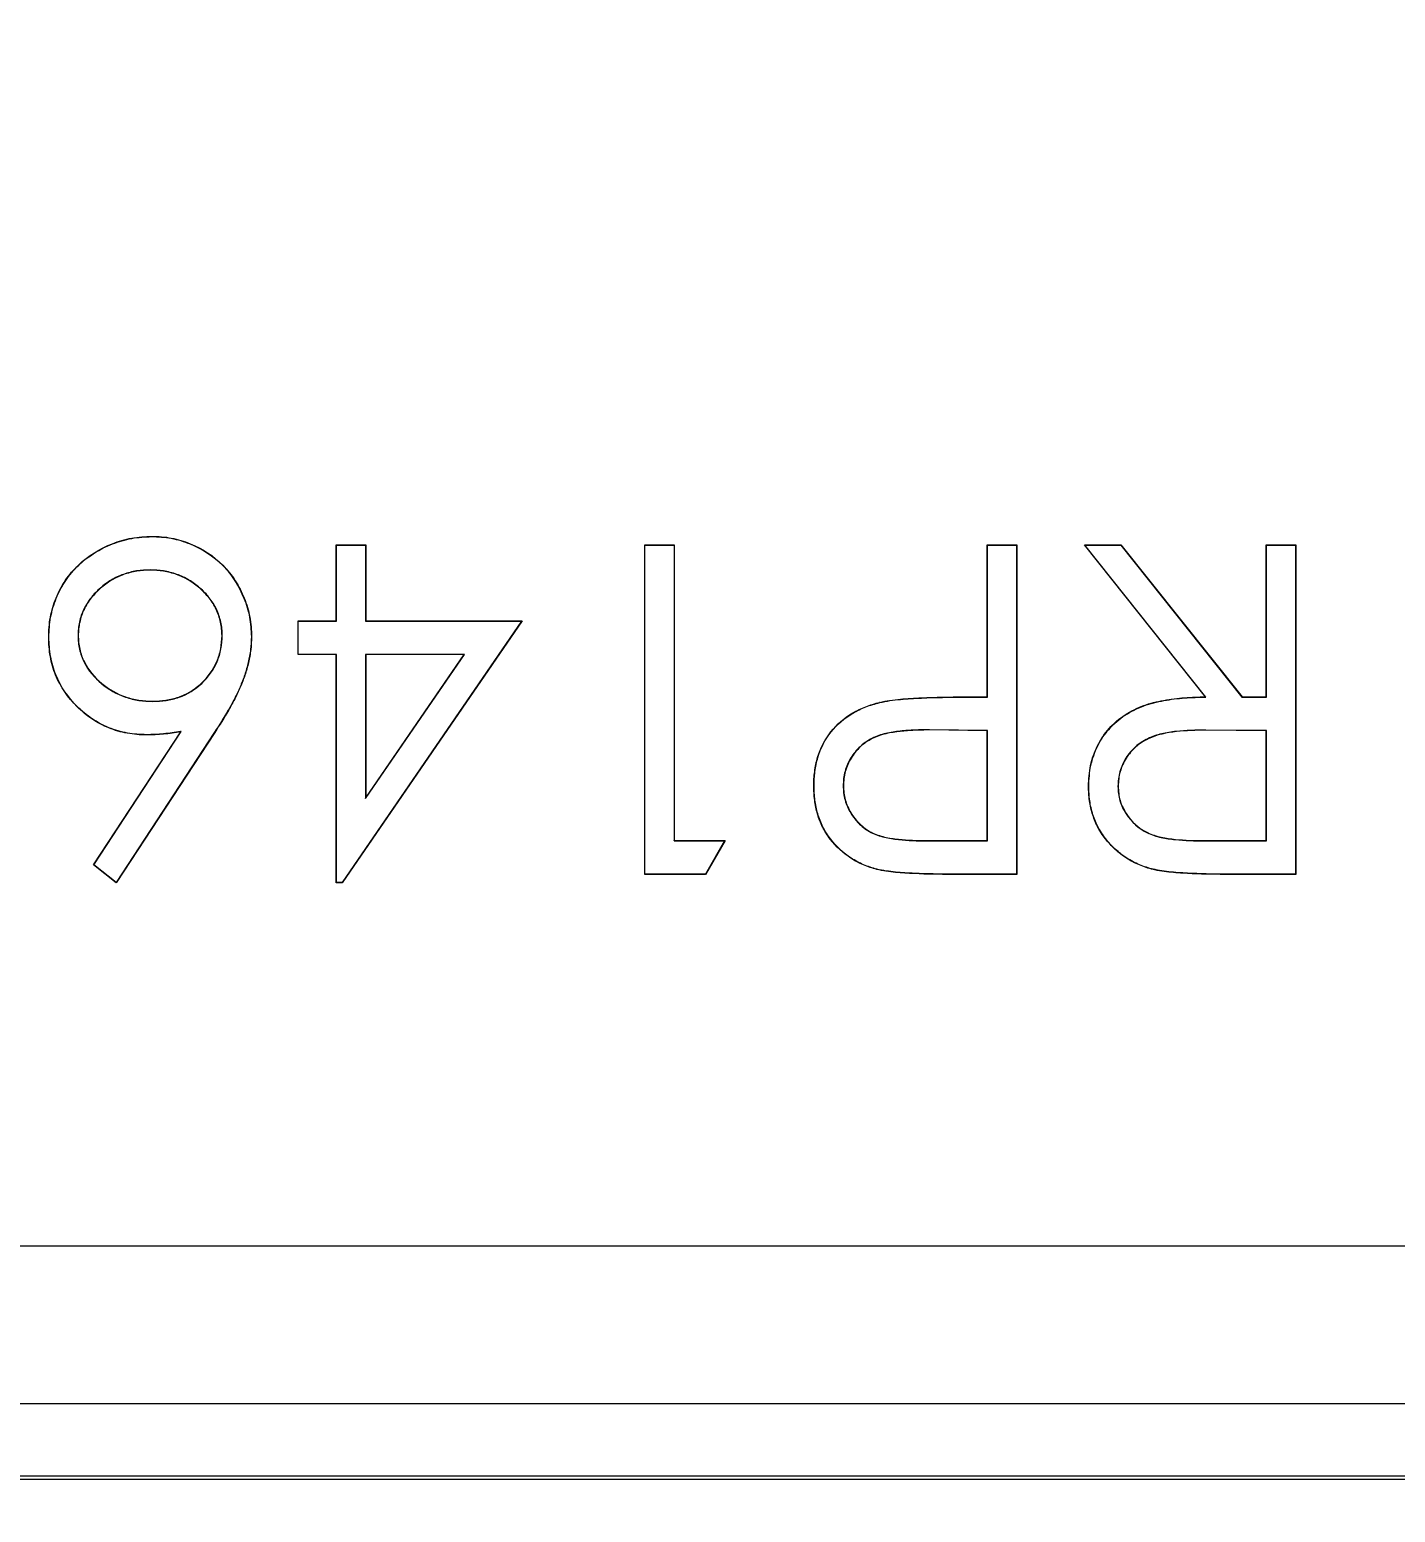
# Model space of a CAD drawing. Header units: millimetres. Extents: x 25 to 1372, y 25 to 1055.
# Drawn here: x 688.66 to 709.37, y 107.01 to 129.51 of the extents above; entities that cross this region are included whole.
import ezdxf

# ---------------------------------------------------------------- set-up
doc = ezdxf.new("R2010")
doc.units = ezdxf.units.MM
doc.header["$LTSCALE"] = 5
for name, color, linetype, lineweight in [('Dimension (ANSI)', 7, 'Continuous', 9), ('Visible (ANSI)', 7, 'Continuous', 9), ('Visible Narrow (ANSI)', 7, 'Continuous', 9)]:
    doc.layers.add(name, color=color, linetype=linetype, lineweight=lineweight)
doc.styles.add('Note Text (ANSI)', font='arial.ttf')
doc.dimstyles.new('Default - mm_inch (ANSI)', dxfattribs={"dimscale": 5, "dimtxt": 1.7, "dimasz": 2, "dimexe": 3.175, "dimexo": 1, "dimgap": 0.8, "dimtad": 0, "dimtih": 1, "dimtoh": 1, "dimrnd": 1e-08, "dimzin": 4, "dimdsep": 46, "dimtxsty": 'Note Text (ANSI)', "dimblk": 'Filled-1', "dimcen": 0.09, "dimdle": 10, "dimclrd": 256, "dimclre": 256, "dimclrt": 256, "dimadec": 1, "dimazin": 0, "dimtfac": 1.176471, "dimtofl": 0, "dimtmove": 0, "dimatfit": 3, "dimfxl": 0, "dimtolj": 1, "dimtzin": 0, "dimlwd": -1, "dimlwe": -1, "dimarcsym": 0})

# ---------------------------------------------------------------- blocks, each defined once
blk = doc.blocks.new('Filled-1')
at = {"color": 0}
for p, q in [((0, 0), (-1, 0.15)), ((-1, 0.15), (-1, -0.15)), ((-1, 0), (0, 0)), ((-1, -0.15), (0, 0))]:
    blk.add_line(p, q, dxfattribs=at)
at = {"color": 0, "flags": 128}
blk.add_lwpolyline([(-1, -0.15), (0, 0), (-1, 0.15), (-1, -0.15)], dxfattribs=at)
at = {"color": 0}
blk.add_solid([(-1, -0.15), (0, 0), (-1, 0.15), (-1, -0.15)], dxfattribs=at)
blk = doc.blocks.new('*D37')
at = {"layer": 'Defpoints', "color": 0, "transparency": 16777216}
for p in [(592.946, 158.015), (752.946, 158.015), (592.946, 85.288)]:
    blk.add_point(p, dxfattribs=at)
at = {"layer": 'Dimension (ANSI)', "transparency": 16777216}
for p, q in [((592.946, 153.015), (592.946, 69.413)), ((752.946, 153.015), (752.946, 69.413)), ((602.946, 85.288), (630.395, 85.288)), ((742.946, 85.288), (677.445, 85.288))]:
    blk.add_line(p, q, dxfattribs=at)
at = {"layer": 'Dimension (ANSI)', "transparency": 16777216, "xscale": 10, "yscale": 10, "zscale": 10, "rotation": 180}
blk.add_blockref('Filled-1', (592.946, 85.288), dxfattribs=at)
at = {"layer": 'Dimension (ANSI)', "transparency": 16777216, "xscale": 10, "yscale": 10, "zscale": 10}
blk.add_blockref('Filled-1', (752.946, 85.288), dxfattribs=at)
at = {"layer": 'Dimension (ANSI)', "transparency": 16777216, "char_height": 8.5, "attachment_point": 5, "style": 'Note Text (ANSI)'}
for s, insert in [('\\A1; 160.00', (653.92, 93.628)), ('\\A1;[6.30]', (653.92, 75.841))]:
    blk.add_mtext(s, dxfattribs=dict(at, insert=insert))

msp = doc.modelspace()

# ---------------------------------------------------------------- linework, layer by layer
at = {"layer": 'Visible (ANSI)'}
for p, q in [((690.51, 121.815), (690.51, 121.818)), ((693.307, 120.536), (693.307, 121.69)), ((693.307, 121.69), (693.755, 121.69)), ((693.31, 121.687), (693.307, 121.69)), ((693.31, 121.687), (693.752, 121.687)), ((693.31, 120.533), (693.31, 121.687)), ((693.752, 121.687), (693.755, 121.69)), ((693.752, 121.687), (693.752, 120.533)), ((693.755, 121.69), (693.755, 120.536)), ((697.986, 116.69), (697.986, 121.69)), ((697.986, 121.69), (698.435, 121.69)), ((697.989, 121.687), (697.986, 121.69)), ((697.989, 121.687), (698.431, 121.687)), ((697.989, 116.694), (697.989, 121.687)), ((698.431, 121.687), (698.435, 121.69)), ((698.431, 121.687), (698.431, 117.2)), ((698.435, 121.69), (698.435, 117.203)), ((703.178, 121.69), (703.627, 121.69)), ((703.178, 119.383), (703.178, 121.69)), ((703.182, 121.687), (703.178, 121.69)), ((703.182, 121.687), (703.624, 121.687)), ((703.182, 119.379), (703.182, 121.687)), ((703.624, 121.687), (703.627, 121.69)), ((703.624, 121.687), (703.624, 116.694)), ((703.627, 121.69), (703.627, 116.69)), ((706.49, 119.383), (704.653, 121.69)), ((704.653, 121.69), (705.208, 121.69)), ((704.66, 121.687), (704.653, 121.69)), ((704.66, 121.687), (705.206, 121.687)), ((706.497, 119.379), (704.66, 121.687)), ((705.206, 121.687), (705.208, 121.69)), ((705.206, 121.687), (707.043, 119.379)), ((705.208, 121.69), (707.044, 119.383)), ((707.409, 121.69), (707.858, 121.69)), ((707.409, 119.383), (707.409, 121.69)), ((707.413, 121.687), (707.409, 121.69)), ((707.413, 121.687), (707.854, 121.687)), ((707.413, 119.379), (707.413, 121.687)), ((707.854, 121.687), (707.858, 121.69)), ((707.854, 121.687), (707.854, 116.694)), ((707.858, 121.69), (707.858, 116.69)), ((690.486, 121.309), (690.486, 121.306)), ((692.73, 120.024), (692.73, 120.536)), ((692.73, 120.536), (693.307, 120.536)), ((692.733, 120.533), (692.73, 120.536)), ((692.733, 120.533), (693.31, 120.533)), ((692.733, 120.027), (692.733, 120.533)), ((693.31, 120.533), (693.307, 120.536)), ((696.12, 120.533), (693.396, 116.566)), ((696.127, 120.536), (693.398, 116.562)), ((693.752, 120.533), (693.755, 120.536)), ((693.752, 120.533), (696.12, 120.533)), ((693.755, 120.536), (696.127, 120.536)), ((696.12, 120.533), (696.127, 120.536)), ((688.951, 120.287), (688.948, 120.287)), ((689.393, 120.314), (689.396, 120.314)), ((691.579, 120.314), (691.576, 120.314)), ((692.021, 120.296), (692.024, 120.296)), ((692.733, 120.027), (692.73, 120.024)), ((693.307, 120.024), (692.73, 120.024)), ((693.31, 120.027), (692.733, 120.027)), ((693.31, 120.027), (693.307, 120.024)), ((693.307, 116.562), (693.307, 120.024)), ((693.31, 116.566), (693.31, 120.027)), ((693.752, 117.841), (695.252, 120.027)), ((693.752, 120.027), (693.755, 120.024)), ((693.752, 120.027), (693.752, 117.841)), ((695.252, 120.027), (693.752, 120.027)), ((693.755, 117.852), (695.246, 120.024)), ((695.246, 120.024), (693.755, 120.024)), ((693.755, 120.024), (693.755, 117.852)), ((695.252, 120.027), (695.246, 120.024)), ((690.525, 119.315), (690.525, 119.318)), ((701.549, 119.297), (701.548, 119.3)), ((702.821, 119.383), (703.178, 119.383)), ((702.821, 119.379), (703.182, 119.379)), ((703.182, 119.379), (703.178, 119.383)), ((706.497, 119.379), (706.49, 119.383)), ((707.043, 119.379), (707.044, 119.383)), ((707.043, 119.379), (707.413, 119.379)), ((707.044, 119.383), (707.409, 119.383)), ((707.413, 119.379), (707.409, 119.383)), ((689.628, 116.833), (690.949, 118.854)), ((689.632, 116.834), (690.956, 118.858)), ((691.463, 118.846), (689.972, 116.567)), ((691.466, 118.844), (689.973, 116.562)), ((690.431, 118.809), (690.431, 118.806)), ((690.956, 118.858), (690.949, 118.854)), ((703.182, 118.873), (702.303, 118.884)), ((702.303, 118.884), (702.303, 118.881)), ((703.178, 118.87), (702.303, 118.881)), ((703.182, 118.873), (703.178, 118.87)), ((703.178, 117.203), (703.178, 118.87)), ((703.182, 117.2), (703.182, 118.873)), ((707.413, 118.873), (706.494, 118.88)), ((707.409, 118.87), (706.494, 118.877)), ((707.413, 118.873), (707.409, 118.87)), ((707.409, 117.203), (707.409, 118.87)), ((707.413, 117.2), (707.413, 118.873)), ((700.554, 118.031), (700.55, 118.031)), ((700.995, 118.033), (700.999, 118.033)), ((704.72, 118.027), (704.717, 118.027)), ((705.162, 118.026), (705.165, 118.026)), ((693.752, 117.841), (693.755, 117.852)), ((698.431, 117.2), (698.435, 117.203)), ((698.431, 117.2), (699.198, 117.2)), ((698.435, 117.203), (699.204, 117.203)), ((699.198, 117.2), (698.908, 116.694)), ((699.204, 117.203), (698.91, 116.69)), ((699.198, 117.2), (699.204, 117.203)), ((702.264, 117.203), (703.178, 117.203)), ((702.264, 117.2), (703.182, 117.2)), ((703.182, 117.2), (703.178, 117.203)), ((706.472, 117.203), (707.409, 117.203)), ((706.472, 117.2), (707.413, 117.2)), ((707.413, 117.2), (707.409, 117.203)), ((689.632, 116.834), (689.628, 116.833)), ((689.973, 116.562), (689.628, 116.833)), ((689.972, 116.567), (689.632, 116.834)), ((701.508, 116.769), (701.508, 116.765)), ((705.725, 116.762), (705.724, 116.758)), ((689.972, 116.567), (689.973, 116.562)), ((693.31, 116.566), (693.307, 116.562)), ((693.398, 116.562), (693.307, 116.562)), ((693.396, 116.566), (693.31, 116.566)), ((693.396, 116.566), (693.398, 116.562)), ((697.989, 116.694), (697.986, 116.69)), ((698.91, 116.69), (697.986, 116.69)), ((698.908, 116.694), (697.989, 116.694)), ((698.908, 116.694), (698.91, 116.69)), ((703.624, 116.694), (702.646, 116.694)), ((703.627, 116.69), (702.646, 116.69)), ((703.624, 116.694), (703.627, 116.69)), ((707.854, 116.694), (706.857, 116.694)), ((707.858, 116.69), (706.857, 116.69)), ((707.854, 116.694), (707.858, 116.69)), ((578.286, 111.055), (767.607, 111.055)), ((578.246, 108.663), (767.646, 108.663)), ((578.246, 107.567), (767.646, 107.567)), ((578.246, 107.515), (767.646, 107.515))]:
    msp.add_line(p, q, dxfattribs=at)
for points, knots in [([(688.948, 120.287), (688.949, 120.338), (688.95, 120.389), (688.958, 120.49), (688.964, 120.541), (688.993, 120.69), (689.021, 120.789), (689.098, 120.977), (689.146, 121.067), (689.26, 121.236), (689.327, 121.313), (689.548, 121.524), (689.724, 121.633), (690.008, 121.744), (690.106, 121.773), (690.307, 121.81), (690.408, 121.815), (690.51, 121.818)], [0, 0, 0, 0, 0.000152076, 0.000152076, 0.000304152, 0.000304152, 0.000608305, 0.000608305, 0.000912457, 0.000912457, 0.00121661, 0.00121661, 0.001824914, 0.001824914, 0.002129067, 0.002129067, 0.002433219, 0.002433219, 0.002433219, 0.002433219]), ([(688.951, 120.287), (688.952, 120.338), (688.954, 120.389), (688.961, 120.49), (688.968, 120.54), (688.996, 120.69), (689.024, 120.788), (689.101, 120.976), (689.149, 121.066), (689.263, 121.234), (689.329, 121.311), (689.55, 121.521), (689.726, 121.63), (690.009, 121.741), (690.107, 121.769), (690.307, 121.806), (690.408, 121.811), (690.51, 121.815)], [0, 0, 0, 0, 0.000151639, 0.000151639, 0.000303376, 0.000303376, 0.00060685, 0.00060685, 0.000910324, 0.000910324, 0.001213798, 0.001213798, 0.001820746, 0.001820746, 0.002124219, 0.002124219, 0.002427575, 0.002427575, 0.002427575, 0.002427575]), ([(690.51, 121.818), (690.56, 121.817), (690.61, 121.815), (690.709, 121.808), (690.758, 121.801), (690.905, 121.773), (691.001, 121.744), (691.279, 121.632), (691.449, 121.521), (691.659, 121.308), (691.722, 121.23), (691.829, 121.062), (691.874, 120.972), (691.949, 120.787), (691.978, 120.691), (692.015, 120.495), (692.021, 120.396), (692.024, 120.296)], [0, 0, 0, 0, 0.00014886, 0.00014886, 0.000297719, 0.000297719, 0.000595439, 0.000595439, 0.001190877, 0.001190877, 0.001488597, 0.001488597, 0.001786316, 0.001786316, 0.002084036, 0.002084036, 0.002381755, 0.002381755, 0.002381755, 0.002381755]), ([(690.51, 121.815), (690.56, 121.813), (690.61, 121.812), (690.709, 121.804), (690.758, 121.798), (690.905, 121.77), (691, 121.741), (691.277, 121.629), (691.447, 121.518), (691.657, 121.306), (691.719, 121.228), (691.826, 121.06), (691.871, 120.971), (691.946, 120.786), (691.975, 120.691), (692.012, 120.495), (692.017, 120.396), (692.021, 120.296)], [0, 0, 0, 0, 0.000148405, 0.000148405, 0.000296929, 0.000296929, 0.000593976, 0.000593976, 0.00118807, 0.00118807, 0.001485118, 0.001485118, 0.001782165, 0.001782165, 0.002079212, 0.002079212, 0.002376134, 0.002376134, 0.002376134, 0.002376134]), ([(690.486, 121.309), (690.486, 121.309), (690.486, 121.309), (690.486, 121.309), (690.418, 121.307), (690.349, 121.304), (690.214, 121.283), (690.147, 121.265), (690.018, 121.219), (689.956, 121.19), (689.838, 121.12), (689.783, 121.079), (689.68, 120.989), (689.632, 120.94), (689.547, 120.832), (689.51, 120.774), (689.451, 120.65), (689.429, 120.585), (689.407, 120.485), (689.401, 120.451), (689.395, 120.382), (689.394, 120.348), (689.393, 120.314), (689.393, 120.314), (689.393, 120.314), (689.393, 120.314)], [0, 0, 0, 0, 0.000000103, 0.000000103, 0.000000103, 0.000203473, 0.000203473, 0.000406844, 0.000406844, 0.000610214, 0.000610214, 0.000813585, 0.000813585, 0.001016955, 0.001016955, 0.001220326, 0.001220326, 0.001423696, 0.001423696, 0.001525381, 0.001525381, 0.001627067, 0.001627067, 0.001627067, 0.001627153, 0.001627153, 0.001627153, 0.001627153]), ([(690.486, 121.306), (690.418, 121.304), (690.349, 121.301), (690.215, 121.279), (690.148, 121.262), (690.02, 121.216), (689.957, 121.187), (689.84, 121.117), (689.785, 121.076), (689.682, 120.986), (689.634, 120.938), (689.55, 120.83), (689.513, 120.772), (689.454, 120.649), (689.432, 120.584), (689.41, 120.484), (689.405, 120.45), (689.398, 120.382), (689.397, 120.348), (689.396, 120.314)], [0, 0, 0, 0, 0.000202694, 0.000202694, 0.000405388, 0.000405388, 0.000608082, 0.000608082, 0.000810776, 0.000810776, 0.00101347, 0.00101347, 0.001216164, 0.001216164, 0.001418857, 0.001418857, 0.001520204, 0.001520204, 0.001621551, 0.001621551, 0.001621551, 0.001621551]), ([(691.579, 120.314), (691.579, 120.314), (691.579, 120.314), (691.579, 120.314), (691.578, 120.348), (691.577, 120.383), (691.571, 120.451), (691.565, 120.485), (691.543, 120.585), (691.52, 120.65), (691.477, 120.743), (691.461, 120.774), (691.424, 120.831), (691.403, 120.859), (691.341, 120.94), (691.293, 120.989), (691.189, 121.079), (691.134, 121.12), (691.016, 121.19), (690.954, 121.219), (690.825, 121.265), (690.758, 121.283), (690.623, 121.304), (690.554, 121.307), (690.486, 121.309), (690.486, 121.309), (690.486, 121.309), (690.486, 121.309)], [0, 0, 0, 0, 0.000000102, 0.000000102, 0.000000102, 0.000101992, 0.000101992, 0.000203881, 0.000203881, 0.000407661, 0.000407661, 0.000509551, 0.000509551, 0.000611441, 0.000611441, 0.00081522, 0.00081522, 0.001019, 0.001019, 0.001222779, 0.001222779, 0.001426559, 0.001426559, 0.001630338, 0.001630338, 0.001630338, 0.001630441, 0.001630441, 0.001630441, 0.001630441]), ([(691.576, 120.314), (691.575, 120.348), (691.574, 120.382), (691.567, 120.45), (691.562, 120.484), (691.54, 120.584), (691.517, 120.649), (691.474, 120.742), (691.458, 120.772), (691.421, 120.829), (691.401, 120.857), (691.338, 120.938), (691.29, 120.987), (691.187, 121.076), (691.132, 121.117), (691.015, 121.187), (690.952, 121.216), (690.824, 121.262), (690.757, 121.279), (690.623, 121.301), (690.554, 121.304), (690.486, 121.306)], [0, 0, 0, 0, 0.000101564, 0.000101564, 0.000203129, 0.000203129, 0.000406258, 0.000406258, 0.000507822, 0.000507822, 0.000609386, 0.000609386, 0.000812515, 0.000812515, 0.001015644, 0.001015644, 0.001218773, 0.001218773, 0.001421902, 0.001421902, 0.00162503, 0.00162503, 0.00162503, 0.00162503]), ([(690.431, 118.806), (690.382, 118.807), (690.334, 118.808), (690.237, 118.816), (690.188, 118.823), (690.044, 118.849), (689.95, 118.875), (689.77, 118.949), (689.683, 118.994), (689.522, 119.103), (689.447, 119.166), (689.239, 119.372), (689.126, 119.535), (689.017, 119.806), (688.99, 119.9), (688.964, 120.044), (688.958, 120.093), (688.95, 120.19), (688.949, 120.238), (688.948, 120.287)], [0, 0, 0, 0, 0.000145475, 0.000145475, 0.000290949, 0.000290949, 0.000581899, 0.000581899, 0.000872848, 0.000872848, 0.001163798, 0.001163798, 0.001745697, 0.001745697, 0.002036646, 0.002036646, 0.002182121, 0.002182121, 0.002327596, 0.002327596, 0.002327596, 0.002327596]), ([(690.431, 118.809), (690.382, 118.81), (690.334, 118.812), (690.237, 118.819), (690.189, 118.826), (690.045, 118.852), (689.951, 118.878), (689.771, 118.952), (689.685, 118.997), (689.524, 119.106), (689.449, 119.169), (689.242, 119.374), (689.129, 119.537), (689.02, 119.807), (688.994, 119.901), (688.967, 120.045), (688.961, 120.093), (688.954, 120.19), (688.952, 120.238), (688.951, 120.287)], [0, 0, 0, 0, 0.000145045, 0.000145045, 0.000290182, 0.000290182, 0.000580455, 0.000580455, 0.000870728, 0.000870728, 0.001161001, 0.001161001, 0.001741548, 0.001741548, 0.002031821, 0.002031821, 0.002176958, 0.002176958, 0.002321997, 0.002321997, 0.002321997, 0.002321997]), ([(689.393, 120.314), (689.393, 120.314), (689.393, 120.314), (689.393, 120.314), (689.394, 120.279), (689.394, 120.244), (689.402, 120.174), (689.408, 120.14), (689.431, 120.037), (689.454, 119.971), (689.549, 119.783), (689.642, 119.675), (689.857, 119.496), (689.98, 119.424), (690.179, 119.358), (690.247, 119.341), (690.385, 119.32), (690.455, 119.317), (690.525, 119.315), (690.525, 119.315), (690.525, 119.315), (690.525, 119.315)], [0, 0, 0, 0, 0.000000086, 0.000000086, 0.000000086, 0.000104368, 0.000104368, 0.000208649, 0.000208649, 0.000417212, 0.000417212, 0.000834337, 0.000834337, 0.001251463, 0.001251463, 0.001460025, 0.001460025, 0.001668588, 0.001668588, 0.001668588, 0.00166869, 0.00166869, 0.00166869, 0.00166869]), ([(689.396, 120.314), (689.397, 120.279), (689.398, 120.244), (689.405, 120.175), (689.411, 120.141), (689.434, 120.038), (689.457, 119.972), (689.552, 119.785), (689.644, 119.677), (689.859, 119.499), (689.981, 119.427), (690.18, 119.361), (690.248, 119.344), (690.386, 119.323), (690.455, 119.32), (690.525, 119.318)], [0, 0, 0, 0, 0.000103953, 0.000103953, 0.000207905, 0.000207905, 0.00041581, 0.00041581, 0.000831621, 0.000831621, 0.001247431, 0.001247431, 0.001455337, 0.001455337, 0.001663242, 0.001663242, 0.001663242, 0.001663242]), ([(690.525, 119.315), (690.525, 119.315), (690.525, 119.315), (690.525, 119.315), (690.592, 119.317), (690.66, 119.32), (690.794, 119.34), (690.86, 119.356), (691.052, 119.422), (691.17, 119.496), (691.367, 119.681), (691.448, 119.794), (691.528, 119.98), (691.548, 120.045), (691.573, 120.179), (691.577, 120.247), (691.579, 120.314), (691.579, 120.314), (691.579, 120.314), (691.579, 120.314)], [0, 0, 0, 0, 0.000000101, 0.000000101, 0.000000101, 0.000200367, 0.000200367, 0.000400633, 0.000400633, 0.000801165, 0.000801165, 0.001201697, 0.001201697, 0.001401963, 0.001401963, 0.001602229, 0.001602229, 0.001602229, 0.001602331, 0.001602331, 0.001602331, 0.001602331]), ([(690.525, 119.318), (690.592, 119.32), (690.66, 119.323), (690.791, 119.343), (690.856, 119.359), (690.983, 119.402), (691.046, 119.431), (691.161, 119.502), (691.214, 119.543), (691.363, 119.682), (691.444, 119.794), (691.524, 119.98), (691.544, 120.044), (691.57, 120.177), (691.574, 120.246), (691.576, 120.314)], [0, 0, 0, 0, 0.000199583, 0.000199583, 0.000399165, 0.000399165, 0.000598748, 0.000598748, 0.000798331, 0.000798331, 0.001197496, 0.001197496, 0.001397079, 0.001397079, 0.001596662, 0.001596662, 0.001596662, 0.001596662]), ([(692.021, 120.296), (692.019, 120.23), (692.016, 120.165), (692.001, 120.034), (691.988, 119.97), (691.959, 119.842), (691.941, 119.778), (691.9, 119.654), (691.875, 119.593), (691.824, 119.471), (691.795, 119.413), (691.735, 119.295), (691.704, 119.238), (691.605, 119.067), (691.534, 118.956), (691.463, 118.846)], [0, 0, 0, 0, 0.000196193, 0.000196193, 0.000392511, 0.000392511, 0.000588829, 0.000588829, 0.000785147, 0.000785147, 0.000981465, 0.000981465, 0.001177783, 0.001177783, 0.001570419, 0.001570419, 0.001570419, 0.001570419]), ([(692.024, 120.296), (692.022, 120.23), (692.02, 120.164), (692.004, 120.034), (691.992, 119.969), (691.962, 119.841), (691.944, 119.777), (691.903, 119.652), (691.878, 119.591), (691.827, 119.47), (691.798, 119.411), (691.738, 119.294), (691.707, 119.236), (691.608, 119.065), (691.537, 118.954), (691.466, 118.844)], [0, 0, 0, 0, 0.000196558, 0.000196558, 0.000393117, 0.000393117, 0.000589675, 0.000589675, 0.000786234, 0.000786234, 0.000982792, 0.000982792, 0.00117935, 0.00117935, 0.001572467, 0.001572467, 0.001572467, 0.001572467]), ([(700.55, 118.031), (700.551, 118.068), (700.551, 118.105), (700.555, 118.178), (700.559, 118.214), (700.574, 118.323), (700.587, 118.395), (700.651, 118.606), (700.718, 118.739), (700.901, 118.968), (701.014, 119.066), (701.204, 119.176), (701.27, 119.208), (701.406, 119.261), (701.477, 119.281), (701.548, 119.3)], [0, 0, 0, 0, 0.000109039, 0.000109039, 0.000218077, 0.000218077, 0.000436154, 0.000436154, 0.000872308, 0.000872308, 0.001308462, 0.001308462, 0.001526539, 0.001526539, 0.001744616, 0.001744616, 0.001744616, 0.001744616]), ([(700.554, 118.031), (700.554, 118.068), (700.555, 118.105), (700.559, 118.177), (700.563, 118.214), (700.577, 118.323), (700.591, 118.395), (700.654, 118.604), (700.721, 118.737), (700.903, 118.966), (701.016, 119.063), (701.205, 119.173), (701.271, 119.205), (701.407, 119.258), (701.478, 119.278), (701.549, 119.297)], [0, 0, 0, 0, 0.000108695, 0.000108695, 0.000217444, 0.000217444, 0.00043494, 0.00043494, 0.000869934, 0.000869934, 0.001304927, 0.001304927, 0.001522424, 0.001522424, 0.001739828, 0.001739828, 0.001739828, 0.001739828]), ([(701.548, 119.3), (701.6, 119.311), (701.652, 119.322), (701.757, 119.337), (701.81, 119.343), (701.969, 119.358), (702.076, 119.364), (702.395, 119.38), (702.608, 119.382), (702.821, 119.383)], [0, 0, 0, 0, 0.000159475, 0.000159475, 0.000318949, 0.000318949, 0.000637898, 0.000637898, 0.001275797, 0.001275797, 0.001275797, 0.001275797]), ([(701.549, 119.297), (701.601, 119.308), (701.653, 119.319), (701.758, 119.334), (701.811, 119.34), (701.97, 119.355), (702.076, 119.361), (702.395, 119.376), (702.608, 119.379), (702.821, 119.379)], [0, 0, 0, 0, 0.000159291, 0.000159291, 0.000318675, 0.000318675, 0.000637443, 0.000637443, 0.001274978, 0.001274978, 0.001274978, 0.001274978]), ([(704.717, 118.027), (704.718, 118.08), (704.72, 118.133), (704.729, 118.238), (704.737, 118.291), (704.771, 118.446), (704.806, 118.546), (704.9, 118.735), (704.959, 118.824), (705.1, 118.982), (705.181, 119.051), (705.358, 119.166), (705.454, 119.214), (705.603, 119.268), (705.653, 119.284), (705.755, 119.31), (705.807, 119.321), (705.963, 119.35), (706.068, 119.363), (706.278, 119.379), (706.384, 119.381), (706.49, 119.383)], [0, 0, 0, 0, 0.000157399, 0.000157399, 0.000314798, 0.000314798, 0.000629596, 0.000629596, 0.000944394, 0.000944394, 0.001259192, 0.001259192, 0.00157399, 0.00157399, 0.00173139, 0.00173139, 0.001888789, 0.001888789, 0.002203587, 0.002203587, 0.002518385, 0.002518385, 0.002518385, 0.002518385]), ([(704.72, 118.027), (704.722, 118.08), (704.724, 118.133), (704.733, 118.238), (704.74, 118.29), (704.774, 118.445), (704.809, 118.545), (704.903, 118.734), (704.962, 118.822), (705.102, 118.979), (705.183, 119.048), (705.36, 119.163), (705.455, 119.21), (705.604, 119.265), (705.654, 119.281), (705.756, 119.307), (705.808, 119.318), (705.963, 119.347), (706.068, 119.359), (706.279, 119.375), (706.384, 119.378), (706.49, 119.379), (706.492, 119.379), (706.494, 119.379), (706.497, 119.379)], [0, 0, 0, 0, 0.000156976, 0.000156976, 0.000314036, 0.000314036, 0.000628156, 0.000628156, 0.000942276, 0.000942276, 0.001256396, 0.001256396, 0.001570516, 0.001570516, 0.001727576, 0.001727576, 0.001884636, 0.001884636, 0.002198756, 0.002198756, 0.002512876, 0.002512876, 0.002512876, 0.002519948, 0.002519948, 0.002519948, 0.002519948]), ([(690.956, 118.858), (690.953, 118.858), (690.951, 118.858), (690.948, 118.857), (690.862, 118.843), (690.777, 118.83), (690.604, 118.814), (690.518, 118.811), (690.431, 118.809)], [0, 0, 0, 0, 0.0000078705, 0.0000078705, 0.0000078705, 0.0002679921, 0.0002679921, 0.0005280216, 0.0005280216, 0.0005280216, 0.0005280216]), ([(690.949, 118.854), (690.863, 118.84), (690.777, 118.826), (690.605, 118.81), (690.518, 118.808), (690.431, 118.806)], [0, 0, 0, 0, 0.0002602199, 0.0002602199, 0.0005204397, 0.0005204397, 0.0005204397, 0.0005204397]), ([(702.303, 118.884), (702.303, 118.884), (702.303, 118.884), (702.303, 118.884), (702.303, 118.884), (702.303, 118.884), (702.303, 118.884), (702.229, 118.884), (702.155, 118.883), (702.008, 118.876), (701.935, 118.872), (701.825, 118.859), (701.788, 118.854), (701.715, 118.843), (701.679, 118.836), (701.571, 118.81), (701.501, 118.787), (701.369, 118.72), (701.306, 118.678), (701.198, 118.577), (701.151, 118.519), (701.074, 118.393), (701.043, 118.324), (701.014, 118.217), (701.007, 118.181), (700.999, 118.107), (700.997, 118.07), (700.995, 118.034), (700.995, 118.033), (700.995, 118.033), (700.995, 118.033)], [0, 0, 0, 0, 0.000000011, 0.000000011, 0.000000011, 0.000000021, 0.000000021, 0.000000021, 0.000220992, 0.000220992, 0.000441962, 0.000441962, 0.000552447, 0.000552447, 0.000662933, 0.000662933, 0.000883903, 0.000883903, 0.001104874, 0.001104874, 0.001325844, 0.001325844, 0.001546815, 0.001546815, 0.0016573, 0.0016573, 0.001767785, 0.001767785, 0.001767785, 0.00176794, 0.00176794, 0.00176794, 0.00176794]), ([(702.303, 118.881), (702.229, 118.881), (702.156, 118.88), (702.008, 118.872), (701.935, 118.868), (701.825, 118.856), (701.789, 118.851), (701.716, 118.839), (701.68, 118.833), (701.572, 118.807), (701.502, 118.784), (701.37, 118.717), (701.308, 118.676), (701.201, 118.574), (701.154, 118.517), (701.077, 118.391), (701.047, 118.323), (701.017, 118.216), (701.01, 118.18), (701.002, 118.107), (701, 118.07), (700.999, 118.033)], [0, 0, 0, 0, 0.000220304, 0.000220304, 0.000440607, 0.000440607, 0.000550759, 0.000550759, 0.000660911, 0.000660911, 0.000881214, 0.000881214, 0.001101518, 0.001101518, 0.001321822, 0.001321822, 0.001542125, 0.001542125, 0.001652277, 0.001652277, 0.001762429, 0.001762429, 0.001762429, 0.001762429]), ([(706.494, 118.88), (706.494, 118.88), (706.494, 118.88), (706.345, 118.88), (706.195, 118.875), (705.973, 118.851), (705.899, 118.839), (705.753, 118.805), (705.682, 118.781), (705.547, 118.715), (705.483, 118.675), (705.372, 118.575), (705.323, 118.516), (705.243, 118.39), (705.213, 118.321), (705.182, 118.212), (705.174, 118.176), (705.165, 118.101), (705.164, 118.064), (705.162, 118.027), (705.162, 118.026), (705.162, 118.026), (705.162, 118.026)], [0.000000006, 0.000000006, 0.000000006, 0.000000006, 0.000000013, 0.000000013, 0.000447604, 0.000447604, 0.0006714, 0.0006714, 0.000895196, 0.000895196, 0.001118992, 0.001118992, 0.001342788, 0.001342788, 0.001566584, 0.001566584, 0.001678482, 0.001678482, 0.00179038, 0.00179038, 0.00179038, 0.001790525, 0.001790525, 0.001790525, 0.001790525]), ([(706.494, 118.877), (706.345, 118.877), (706.196, 118.872), (705.9, 118.839), (705.753, 118.812), (705.551, 118.713), (705.488, 118.674), (705.376, 118.574), (705.327, 118.516), (705.247, 118.39), (705.216, 118.321), (705.175, 118.178), (705.169, 118.102), (705.165, 118.026)], [0, 0, 0, 0, 0.000446252, 0.000446252, 0.000892504, 0.000892504, 0.00111563, 0.00111563, 0.001338756, 0.001338756, 0.001561883, 0.001561883, 0.001785009, 0.001785009, 0.001785009, 0.001785009]), ([(701.508, 116.765), (701.473, 116.775), (701.438, 116.784), (701.37, 116.807), (701.337, 116.819), (701.238, 116.862), (701.174, 116.895), (700.994, 117.012), (700.888, 117.112), (700.756, 117.282), (700.718, 117.343), (700.654, 117.471), (700.627, 117.538), (700.587, 117.675), (700.573, 117.746), (700.554, 117.888), (700.551, 117.96), (700.55, 118.031)], [0, 0, 0, 0, 0.000106547, 0.000106547, 0.000213094, 0.000213094, 0.000426188, 0.000426188, 0.000852376, 0.000852376, 0.00106547, 0.00106547, 0.001278564, 0.001278564, 0.001491658, 0.001491658, 0.001704752, 0.001704752, 0.001704752, 0.001704752]), ([(701.508, 116.769), (701.474, 116.778), (701.439, 116.788), (701.372, 116.81), (701.338, 116.823), (701.24, 116.865), (701.176, 116.898), (700.996, 117.015), (700.891, 117.114), (700.759, 117.284), (700.721, 117.344), (700.657, 117.472), (700.63, 117.539), (700.591, 117.676), (700.577, 117.747), (700.557, 117.888), (700.555, 117.96), (700.554, 118.031)], [0, 0, 0, 0, 0.000106192, 0.000106192, 0.000212448, 0.000212448, 0.00042496, 0.00042496, 0.000849984, 0.000849984, 0.001062496, 0.001062496, 0.001275008, 0.001275008, 0.001487519, 0.001487519, 0.001699978, 0.001699978, 0.001699978, 0.001699978]), ([(700.995, 118.033), (700.995, 118.033), (700.995, 118.033), (700.995, 118.033), (700.997, 117.997), (700.999, 117.961), (701.007, 117.89), (701.014, 117.854), (701.043, 117.75), (701.072, 117.684), (701.147, 117.56), (701.192, 117.503), (701.296, 117.403), (701.355, 117.36), (701.483, 117.294), (701.551, 117.271), (701.691, 117.237), (701.763, 117.227), (701.977, 117.203), (702.12, 117.2), (702.264, 117.2)], [0, 0, 0, 0, 0.000000153, 0.000000153, 0.000000153, 0.000107086, 0.000107086, 0.000214018, 0.000214018, 0.000427883, 0.000427883, 0.000641747, 0.000641747, 0.000855612, 0.000855612, 0.001069477, 0.001069477, 0.001283341, 0.001283341, 0.001711071, 0.001711071, 0.001711071, 0.001711071]), ([(700.999, 118.033), (701, 117.998), (701.002, 117.962), (701.01, 117.89), (701.017, 117.855), (701.046, 117.751), (701.075, 117.685), (701.15, 117.563), (701.195, 117.506), (701.298, 117.406), (701.357, 117.363), (701.484, 117.297), (701.552, 117.274), (701.692, 117.24), (701.763, 117.231), (701.977, 117.207), (702.12, 117.203), (702.264, 117.203)], [0, 0, 0, 0, 0.000106608, 0.000106608, 0.000213216, 0.000213216, 0.000426431, 0.000426431, 0.000639647, 0.000639647, 0.000852863, 0.000852863, 0.001066079, 0.001066079, 0.001279294, 0.001279294, 0.001705726, 0.001705726, 0.001705726, 0.001705726]), ([(705.724, 116.758), (705.689, 116.767), (705.653, 116.776), (705.583, 116.797), (705.548, 116.81), (705.446, 116.85), (705.38, 116.882), (705.255, 116.959), (705.196, 117.003), (705.085, 117.099), (705.035, 117.153), (704.942, 117.266), (704.901, 117.327), (704.831, 117.456), (704.803, 117.524), (704.758, 117.664), (704.742, 117.735), (704.721, 117.881), (704.718, 117.954), (704.717, 118.027)], [0, 0, 0, 0, 0.000109224, 0.000109224, 0.000218448, 0.000218448, 0.000436897, 0.000436897, 0.000655345, 0.000655345, 0.000873794, 0.000873794, 0.001092242, 0.001092242, 0.00131069, 0.00131069, 0.001529139, 0.001529139, 0.001747587, 0.001747587, 0.001747587, 0.001747587]), ([(705.725, 116.762), (705.69, 116.771), (705.654, 116.779), (705.584, 116.8), (705.55, 116.813), (705.448, 116.853), (705.382, 116.885), (705.257, 116.961), (705.198, 117.005), (705.088, 117.101), (705.038, 117.155), (704.945, 117.268), (704.904, 117.329), (704.834, 117.458), (704.806, 117.525), (704.761, 117.665), (704.745, 117.736), (704.724, 117.881), (704.721, 117.954), (704.72, 118.027)], [0, 0, 0, 0, 0.000108861, 0.000108861, 0.00021779, 0.00021779, 0.000435648, 0.000435648, 0.000653506, 0.000653506, 0.000871363, 0.000871363, 0.001089221, 0.001089221, 0.001307079, 0.001307079, 0.001524937, 0.001524937, 0.00174271, 0.00174271, 0.00174271, 0.00174271]), ([(705.162, 118.026), (705.162, 118.026), (705.162, 118.026), (705.162, 118.026), (705.164, 117.99), (705.165, 117.953), (705.174, 117.88), (705.182, 117.844), (705.213, 117.739), (705.245, 117.672), (705.365, 117.487), (705.477, 117.385), (705.675, 117.288), (705.746, 117.267), (705.889, 117.235), (705.961, 117.226), (706.179, 117.203), (706.326, 117.2), (706.472, 117.2)], [0, 0, 0, 0, 0.000000146, 0.000000146, 0.000000146, 0.000109854, 0.000109854, 0.000219561, 0.000219561, 0.000438977, 0.000438977, 0.000877809, 0.000877809, 0.001097224, 0.001097224, 0.00131664, 0.00131664, 0.001755471, 0.001755471, 0.001755471, 0.001755471]), ([(705.165, 118.026), (705.167, 117.99), (705.169, 117.953), (705.178, 117.881), (705.185, 117.845), (705.216, 117.74), (705.248, 117.673), (705.367, 117.489), (705.479, 117.387), (705.676, 117.292), (705.747, 117.27), (705.889, 117.238), (705.962, 117.229), (706.179, 117.207), (706.326, 117.203), (706.472, 117.203)], [0, 0, 0, 0, 0.000109357, 0.000109357, 0.000218714, 0.000218714, 0.000437428, 0.000437428, 0.000874857, 0.000874857, 0.001093571, 0.001093571, 0.001312285, 0.001312285, 0.001749714, 0.001749714, 0.001749714, 0.001749714]), ([(702.646, 116.694), (702.456, 116.694), (702.265, 116.697), (701.98, 116.71), (701.885, 116.715), (701.743, 116.729), (701.695, 116.735), (701.601, 116.748), (701.555, 116.758), (701.508, 116.769)], [0.000000004, 0.000000004, 0.000000004, 0.000000004, 0.000571348, 0.000571348, 0.000857022, 0.000857022, 0.000999859, 0.000999859, 0.001142632, 0.001142632, 0.001142632, 0.001142632]), ([(702.646, 116.69), (702.456, 116.69), (702.265, 116.693), (701.98, 116.706), (701.885, 116.711), (701.742, 116.726), (701.695, 116.731), (701.601, 116.745), (701.554, 116.754), (701.508, 116.765)], [0, 0, 0, 0, 0.00057175, 0.00057175, 0.000857625, 0.000857625, 0.001000563, 0.001000563, 0.0011435, 0.0011435, 0.0011435, 0.0011435]), ([(706.857, 116.69), (706.762, 116.691), (706.668, 116.691), (706.478, 116.694), (706.384, 116.697), (706.194, 116.705), (706.1, 116.711), (705.958, 116.723), (705.911, 116.727), (705.817, 116.74), (705.771, 116.749), (705.724, 116.758)], [0, 0, 0, 0, 0.000284129, 0.000284129, 0.000568257, 0.000568257, 0.000852386, 0.000852386, 0.00099445, 0.00099445, 0.001136515, 0.001136515, 0.001136515, 0.001136515]), ([(706.857, 116.694), (706.762, 116.694), (706.668, 116.694), (706.478, 116.697), (706.384, 116.701), (706.195, 116.708), (706.1, 116.714), (705.959, 116.726), (705.912, 116.731), (705.818, 116.743), (705.772, 116.752), (705.725, 116.762)], [0, 0, 0, 0, 0.000283942, 0.000283942, 0.000567896, 0.000567896, 0.00085185, 0.00085185, 0.000993827, 0.000993827, 0.001135736, 0.001135736, 0.001135736, 0.001135736])]:
    msp.add_open_spline(points, degree=3, knots=knots, dxfattribs=at)
at = {"layer": 'Visible Narrow (ANSI)'}
for p, q in [((702.821, 119.379), (702.821, 119.383)), ((691.463, 118.846), (691.466, 118.844)), ((706.494, 118.88), (706.494, 118.877)), ((702.264, 117.2), (702.264, 117.203)), ((706.472, 117.2), (706.472, 117.203)), ((702.646, 116.694), (702.646, 116.69)), ((706.857, 116.694), (706.857, 116.69))]:
    msp.add_line(p, q, dxfattribs=at)

# ---------------------------------------------------------------- dimensions: what is measured, and where the dimension line sits
at = {"layer": 'Dimension (ANSI)'}
dim = msp.add_linear_dim(base=(592.946, 85.288), p1=(752.946, 158.015), p2=(592.946, 158.015), angle=180, text=' <>\\X[6.30]', dimstyle='Default - mm_inch (ANSI)', override={"dimgap": 0.8, "dimtih": 0, "dimtoh": 0, "dimdec": 2, "dimpost": '\\X', "dimtol": 0, "dimlim": 0, "dimtp": 0, "dimtm": 0, "dimtdec": 2, "dimatfit": 1}, dxfattribs=at)
dim.commit()
dim.dimension.update_dxf_attribs({"geometry": '*D37', "text_midpoint": (653.92, 85.288), "dimtype": 160})

doc.saveas('drawing.dxf')
